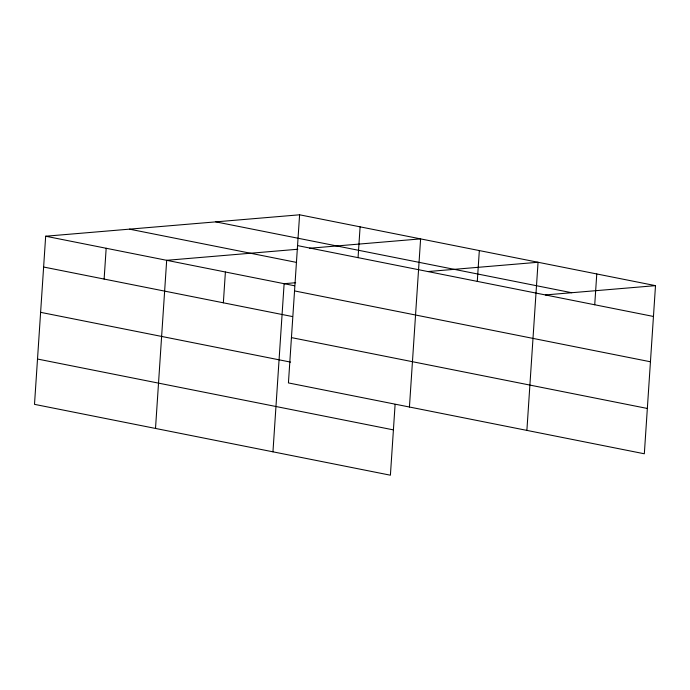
<?xml version="1.0" encoding="UTF-8"?>
<svg xmlns="http://www.w3.org/2000/svg" width="690" height="690" viewBox="0 0 690 690"><rect width="100%" height="100%" fill="white"/><g stroke="black" fill="none" stroke-linecap="round" stroke-linejoin="round"><path stroke-width="1.03" d="M299.598 214.797L288.429 382.924L644.331 453.779L655.5 285.651L299.598 214.797L45.669 236.222L34.5 404.349L390.402 475.203L395.103 404.418M104.121 279.071L106.174 248.262M155.509 428.438L166.678 260.311L297.847 249.245M223.353 302.807L225.397 271.998M272.955 451.821L284.125 283.694L295.648 282.719M358.058 257.646L360.102 226.846M409.437 407.014L420.607 238.887L309.43 248.262M477.282 281.382L479.326 250.582M526.884 430.396L538.053 262.269L427.929 271.558M594.728 304.764L596.772 273.964M545.385 294.94L655.5 285.651M215.798 221.87L571.7 292.724M297.554 245.606L653.456 316.46M129.461 229.149L296.614 262.424M45.669 236.222L294.613 285.781M294.544 290.921L650.446 361.776M43.625 267.021L292.56 316.581M291.439 337.608L647.341 408.463M40.615 312.337L290.602 362.112M37.51 359.033L393.412 429.887"/></g></svg>
